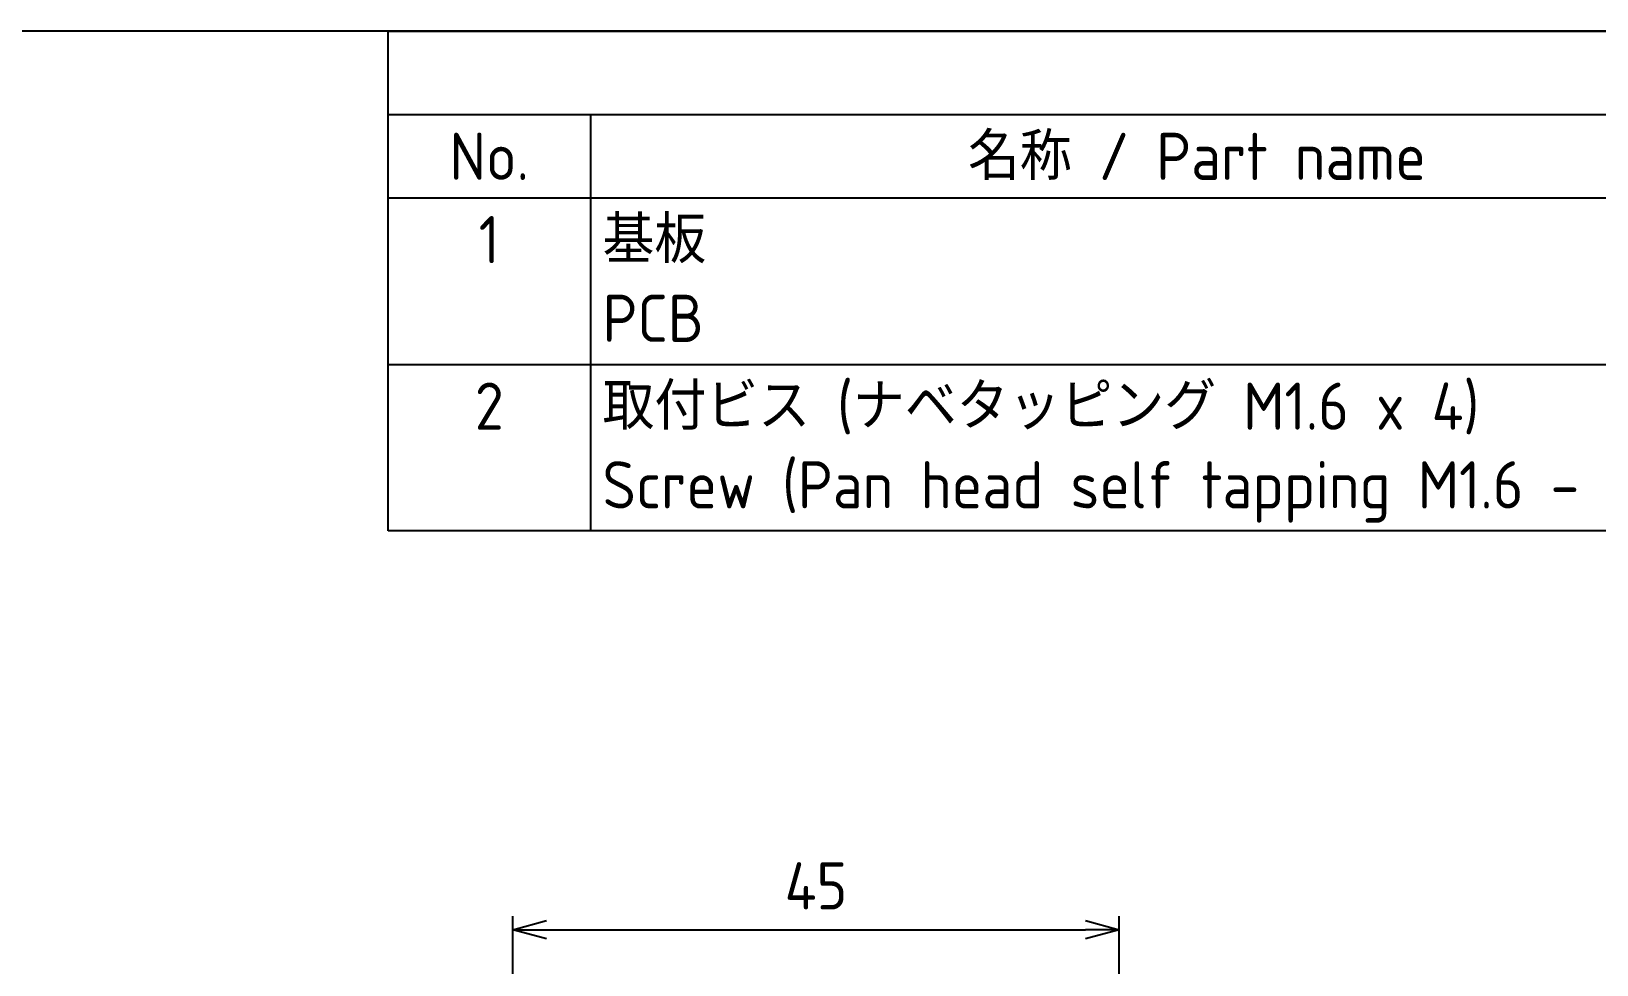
# Model space of a CAD drawing. Header units: millimetres. Extents: x 0 to 403, y 0 to 280.
# Drawn here: x 76.5 to 192.7, y 210.8 to 280 of the extents above; entities that cross this region are included whole.
import ezdxf

# ---------------------------------------------------------------- set-up
doc = ezdxf.new("R2010")
doc.units = ezdxf.units.MM
doc.layers.add('AM_5', color=3, linetype='Continuous', lineweight=25)
doc.styles.add('ACISOTS', font='isocp.shx', dxfattribs={"height": 1, "bigfont": 'extfont.shx'})
doc.styles.get("Standard").update_dxf_attribs({"font": 'ISOCP.SHX', "bigfont": 'EXTFONT.SHX'})
doc.dimstyles.new('AM_ISO$0', dxfattribs={"dimtxt": 3.5, "dimasz": 2.5, "dimexe": 1, "dimexo": 1, "dimgap": 1.5, "dimtad": 1, "dimdsep": 46, "dimtxsty": 'STANDARD', "dimblk": 'OPEN30', "dimcen": 0, "dimclrd": 3, "dimclre": 3, "dimclrt": 2, "dimadec": 0, "dimazin": 2, "dimtp": 0.1, "dimtm": 0.1, "dimtfac": 0.71, "dimtmove": 0, "dimatfit": 3, "dimldrblk": 'OPEN30', "dimfxl": 1, "dimlwd": -1, "dimlwe": -1, "dimarcsym": 0})

# ---------------------------------------------------------------- blocks, each defined once
blk = doc.blocks.new('TK-A3')
blk.add_lwpolyline([(0, 0), (403, 0), (403, 280), (0, 280)], close=True)
blk = doc.blocks.new('*S54')
at = {"color": 7}
for p, q in [((103, 280), (403, 280)), ((103, 242.95), (103, 280)), ((403, 242.95), (103, 242.95))]:
    blk.add_line(p, q, dxfattribs=at)
at = {"color": 1}
for p, q in [((103, 273.825), (403, 273.825)), ((118, 273.825), (118, 267.65)), ((103, 267.65), (403, 267.65)), ((118, 267.65), (118, 255.3)), ((103, 255.3), (403, 255.3)), ((118, 255.3), (118, 242.95))]:
    blk.add_line(p, q, dxfattribs=at)
at = {"color": 2, "char_height": 3.5, "style": 'ACISOTS'}
for s, insert, width, attachment_point in [('No.', (110.5, 272.475), 13.2, 2), ('名称 / Part name', (163, 272.475), 88.2, 2), ('1', (110.5, 266.3), 13.2, 2), ('基板                                        PCB', (118.9, 266.3), 88.2, 1), ('取付ビス (ナベタッピング M1.6 x 4)          Screw (Pan head self tapping M1.6 - 4)', (118.9, 253.95), 88.2, 1), ('2', (110.5, 253.95), 13.2, 2)]:
    blk.add_mtext(s, dxfattribs=dict(at, insert=insert, width=width, attachment_point=attachment_point))
blk = doc.blocks.new('_Open30')
at = {"color": 0, "linetype": 'ByBlock', "lineweight": -2}
for p, q in [((-1, 0.268), (0, 0)), ((0, 0), (-1, -0.268)), ((0, 0), (-1, 0))]:
    blk.add_line(p, q, dxfattribs=at)
blk = doc.blocks.new('*D21')
at = {"layer": 'AM_5', "color": 3}
for p, q in [((112.24, 181.34), (112.24, 214.37)), ((157.24, 181.34), (157.24, 214.37)), ((114.74, 213.37), (154.74, 213.37))]:
    blk.add_line(p, q, dxfattribs=at)
at = {"layer": 'Defpoints', "color": 0}
for p in [(157.24, 213.37), (112.24, 180.34), (157.24, 180.34)]:
    blk.add_point(p, dxfattribs=at)
at = {"layer": 'AM_5', "color": 3, "xscale": 2.5, "yscale": 2.5, "zscale": 2.5, "rotation": 180}
blk.add_blockref('_Open30', (112.24, 213.37), dxfattribs=at)
at = {"layer": 'AM_5', "color": 3, "xscale": 2.5, "yscale": 2.5, "zscale": 2.5}
blk.add_blockref('_Open30', (157.24, 213.37), dxfattribs=at)
at = {"layer": 'AM_5', "color": 2, "insert": (134.74, 216.62), "char_height": 3.5, "attachment_point": 5}
blk.add_mtext('45', dxfattribs=at)

msp = doc.modelspace()

# ---------------------------------------------------------------- block references
at = {"lineweight": 0}
msp.add_blockref('TK-A3', (0, 0), dxfattribs=at)
msp.add_blockref('*S54', (0, 0))

# ---------------------------------------------------------------- dimensions: what is measured, and where the dimension line sits
at = {"layer": 'AM_5'}
dim = msp.add_linear_dim(base=(157.241, 213.366), p1=(112.241, 180.339), p2=(157.241, 180.339), dimstyle='AM_ISO$0', dxfattribs=at)
dim.commit()
dim.dimension.update_dxf_attribs({"geometry": '*D21', "text_midpoint": (134.741, 216.616)})

doc.saveas('drawing.dxf')
